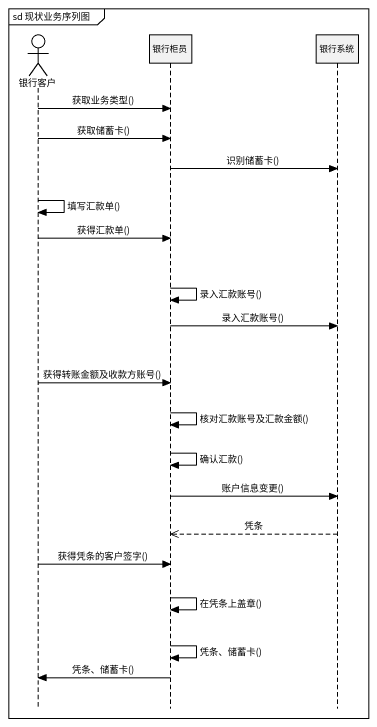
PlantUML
@startuml
mainframe sd 现状业务序列图
hide footbox
actor 银行客户
participant 银行柜员
participant 银行系统

银行客户 -> 银行柜员 : 获取业务类型()
银行客户 -> 银行柜员 : 获取储蓄卡()
银行柜员 -> 银行系统 : 识别储蓄卡()
银行客户 -> 银行客户 : 填写汇款单()
银行客户 -> 银行柜员 : 获得汇款单()
银行柜员 -> 银行柜员 : 录入汇款账号()
银行柜员 -> 银行系统 : 录入汇款账号()
银行客户 -> 银行柜员 : 获得转账金额及收款方账号()
银行柜员 -> 银行柜员 : 核对汇款账号及汇款金额()
银行柜员 -> 银行柜员 : 确认汇款()
银行柜员 -> 银行系统 : 账户信息变更()
银行系统 -->> 银行柜员 : 凭条
银行客户 -> 银行柜员 : 获得凭条的客户签字()
银行柜员 -> 银行柜员 : 在凭条上盖章()
银行柜员 -> 银行柜员 : 凭条、储蓄卡()
银行柜员 -> 银行客户 : 凭条、储蓄卡()
@enduml
